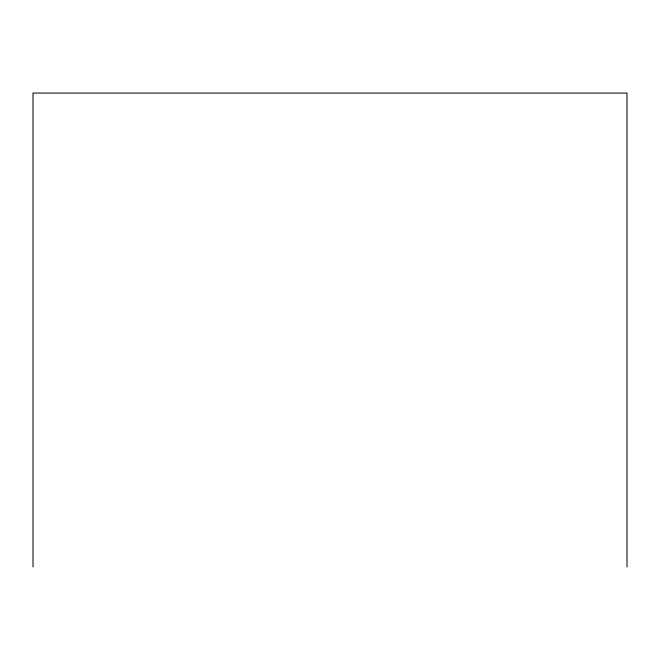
<?xml version="1.0" encoding="UTF-8"?>
<svg xmlns="http://www.w3.org/2000/svg" width="660" height="660" viewBox="0 0 660 660"><rect width="100%" height="100%" fill="white"/><g stroke="black" fill="none" stroke-linecap="round" stroke-linejoin="round"><path stroke-width="0.99" d="M627 566.932L627 93.068L33 93.068L33 566.932"/></g></svg>
